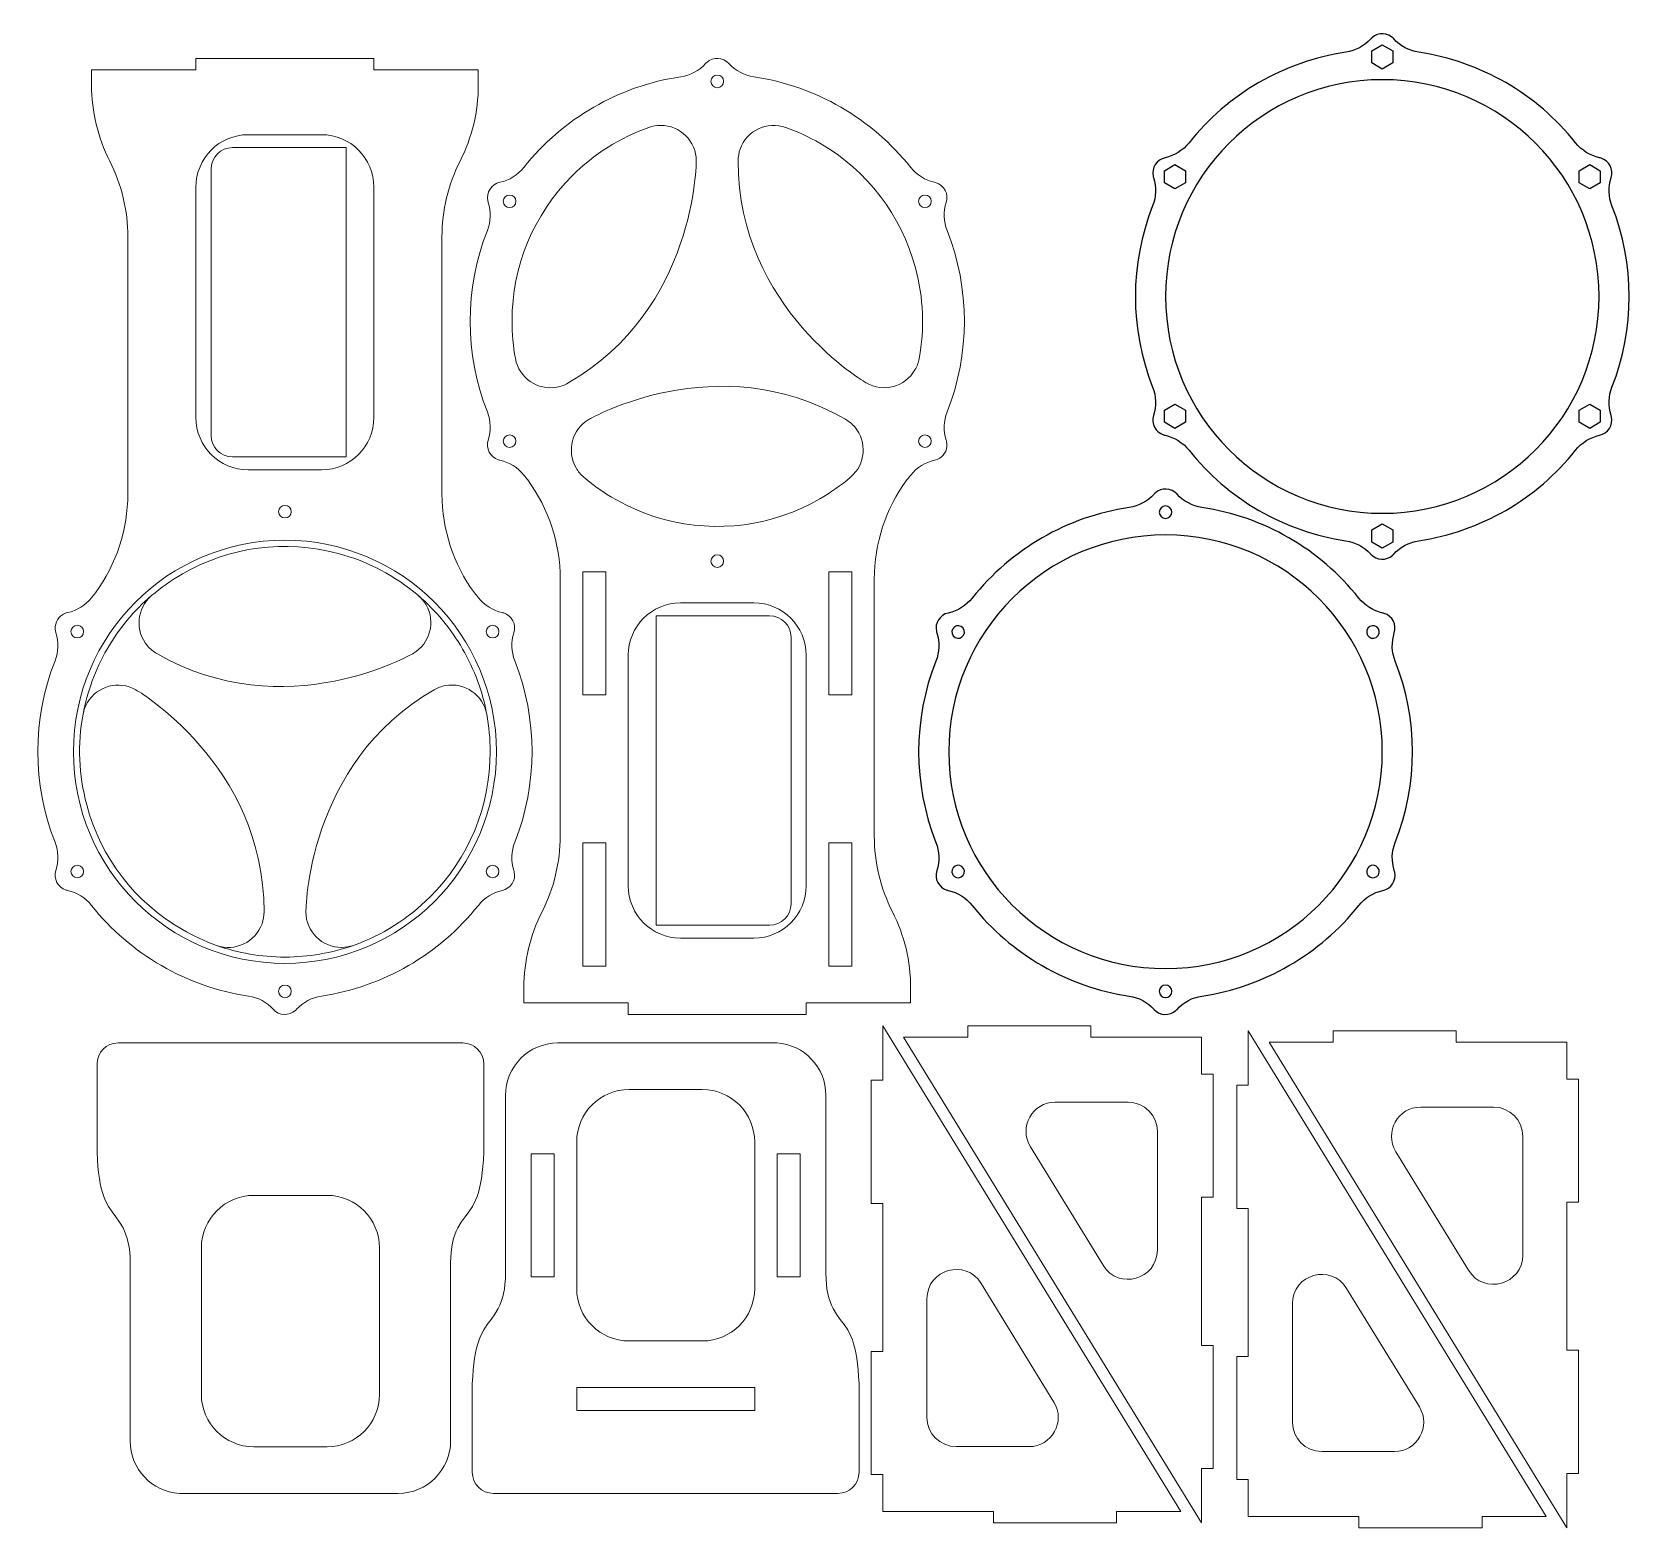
# Model space of a CAD drawing. Header units: inches. Extents: x -289 to 477, y -446 to 268.
import ezdxf

# ---------------------------------------------------------------- set-up
doc = ezdxf.new("R2010")
doc.units = ezdxf.units.IN
doc.header["$MEASUREMENT"] = 0
doc.layers.add('_U+30EC_U+30A4_U+30E4_U+30FC 1', color=7, linetype='Continuous')

# ---------------------------------------------------------------- blocks, each defined once
blk = doc.blocks.new('block 2')
at = {"layer": '_U+30EC_U+30A4_U+30E4_U+30FC 1', "color": 250, "lineweight": 18, "true_color": 0x221814}
blk.add_open_spline([(-150.52, 219.26), (-150.52, 219.26), (-185.52, 219.26), (-185.52, 219.26), (-199.32, 219.26), (-210.52, 208.07), (-210.52, 194.26), (-210.52, 194.26), (-210.52, 84.26), (-210.52, 84.26), (-210.52, 70.45), (-199.32, 59.26), (-185.52, 59.26), (-185.52, 59.26), (-150.52, 59.26), (-150.52, 59.26), (-136.71, 59.26), (-125.52, 70.45), (-125.52, 84.26), (-125.52, 84.26), (-125.52, 194.26), (-125.52, 194.26), (-125.52, 208.07), (-136.71, 219.26), (-150.52, 219.26)], degree=3, knots=[0, 0, 0, 0, 1, 1, 1, 2, 2, 2, 3, 3, 3, 4, 4, 4, 5, 5, 5, 6, 6, 6, 7, 7, 7, 8, 8, 8, 8], dxfattribs=at)
blk = doc.blocks.new('block 3')
at = {"layer": '_U+30EC_U+30A4_U+30E4_U+30FC 1', "color": 250, "lineweight": 18, "true_color": 0x221814}
blk.add_open_spline([(-71.86, -132.44), (-71.86, -130.78), (-70.51, -129.44), (-68.86, -129.44), (-67.2, -129.44), (-65.86, -130.78), (-65.86, -132.44), (-65.86, -134.1), (-67.2, -135.44), (-68.86, -135.44), (-70.51, -135.44), (-71.86, -134.1), (-71.86, -132.44), (-71.86, -132.44), (-71.86, -132.44), (-71.86, -132.44)], degree=3, knots=[0, 0, 0, 0, 1, 1, 1, 2, 2, 2, 3, 3, 3, 4, 4, 4, 5, 5, 5, 5], dxfattribs=at)
blk = doc.blocks.new('block 4')
at = {"layer": '_U+30EC_U+30A4_U+30E4_U+30FC 1', "color": 250, "lineweight": 18, "true_color": 0x221814}
blk.add_open_spline([(-71.86, -17.94), (-71.86, -16.28), (-70.51, -14.94), (-68.86, -14.94), (-67.2, -14.94), (-65.86, -16.28), (-65.86, -17.94), (-65.86, -19.6), (-67.2, -20.94), (-68.86, -20.94), (-70.51, -20.94), (-71.86, -19.6), (-71.86, -17.94), (-71.86, -17.94), (-71.86, -17.94), (-71.86, -17.94)], degree=3, knots=[0, 0, 0, 0, 1, 1, 1, 2, 2, 2, 3, 3, 3, 4, 4, 4, 5, 5, 5, 5], dxfattribs=at)
blk = doc.blocks.new('block 5')
at = {"layer": '_U+30EC_U+30A4_U+30E4_U+30FC 1', "color": 250, "lineweight": 18, "true_color": 0x221814}
blk.add_open_spline([(-171.02, 39.31), (-171.02, 40.97), (-169.67, 42.31), (-168.02, 42.31), (-166.36, 42.31), (-165.02, 40.97), (-165.02, 39.31), (-165.02, 37.65), (-166.36, 36.31), (-168.02, 36.31), (-169.67, 36.31), (-171.02, 37.65), (-171.02, 39.31), (-171.02, 39.31), (-171.02, 39.31), (-171.02, 39.31)], degree=3, knots=[0, 0, 0, 0, 1, 1, 1, 2, 2, 2, 3, 3, 3, 4, 4, 4, 5, 5, 5, 5], dxfattribs=at)
blk = doc.blocks.new('block 6')
at = {"layer": '_U+30EC_U+30A4_U+30E4_U+30FC 1', "color": 250, "lineweight": 18, "true_color": 0x221814}
blk.add_open_spline([(-270.18, -17.94), (-270.18, -16.28), (-268.83, -14.94), (-267.18, -14.94), (-265.52, -14.94), (-264.18, -16.28), (-264.18, -17.94), (-264.18, -19.6), (-265.52, -20.94), (-267.18, -20.94), (-268.83, -20.94), (-270.18, -19.6), (-270.18, -17.94), (-270.18, -17.94), (-270.18, -17.94), (-270.18, -17.94)], degree=3, knots=[0, 0, 0, 0, 1, 1, 1, 2, 2, 2, 3, 3, 3, 4, 4, 4, 5, 5, 5, 5], dxfattribs=at)
blk = doc.blocks.new('block 7')
at = {"layer": '_U+30EC_U+30A4_U+30E4_U+30FC 1', "color": 250, "lineweight": 18, "true_color": 0x221814}
blk.add_open_spline([(-270.18, -132.44), (-270.18, -130.78), (-268.83, -129.44), (-267.18, -129.44), (-265.52, -129.44), (-264.18, -130.78), (-264.18, -132.44), (-264.18, -134.1), (-265.52, -135.44), (-267.18, -135.44), (-268.83, -135.44), (-270.18, -134.1), (-270.18, -132.44), (-270.18, -132.44), (-270.18, -132.44), (-270.18, -132.44)], degree=3, knots=[0, 0, 0, 0, 1, 1, 1, 2, 2, 2, 3, 3, 3, 4, 4, 4, 5, 5, 5, 5], dxfattribs=at)
blk = doc.blocks.new('block 8')
at = {"layer": '_U+30EC_U+30A4_U+30E4_U+30FC 1', "color": 250, "lineweight": 18, "true_color": 0x221814}
blk.add_open_spline([(-171.02, -189.69), (-171.02, -188.03), (-169.67, -186.69), (-168.02, -186.69), (-166.36, -186.69), (-165.02, -188.03), (-165.02, -189.69), (-165.02, -191.35), (-166.36, -192.69), (-168.02, -192.69), (-169.67, -192.69), (-171.02, -191.35), (-171.02, -189.69), (-171.02, -189.69), (-171.02, -189.69), (-171.02, -189.69)], degree=3, knots=[0, 0, 0, 0, 1, 1, 1, 2, 2, 2, 3, 3, 3, 4, 4, 4, 5, 5, 5, 5], dxfattribs=at)
blk = doc.blocks.new('block 9')
at = {"layer": '_U+30EC_U+30A4_U+30E4_U+30FC 1', "color": 250, "lineweight": 18, "true_color": 0x221814}
blk.add_open_spline([(20.93, -164.24), (20.93, -164.24), (55.93, -164.24), (55.93, -164.24), (69.74, -164.24), (80.93, -153.05), (80.93, -139.24), (80.93, -139.24), (80.93, -29.24), (80.93, -29.24), (80.93, -15.43), (69.74, -4.24), (55.93, -4.24), (55.93, -4.24), (20.93, -4.24), (20.93, -4.24), (7.12, -4.24), (-4.07, -15.43), (-4.07, -29.24), (-4.07, -29.24), (-4.07, -139.24), (-4.07, -139.24), (-4.07, -153.05), (7.12, -164.24), (20.93, -164.24)], degree=3, knots=[0, 0, 0, 0, 1, 1, 1, 2, 2, 2, 3, 3, 3, 4, 4, 4, 5, 5, 5, 6, 6, 6, 7, 7, 7, 8, 8, 8, 8], dxfattribs=at)
blk = doc.blocks.new('block 10')
at = {"layer": '_U+30EC_U+30A4_U+30E4_U+30FC 1', "color": 250, "lineweight": 18, "true_color": 0x221814}
blk.add_open_spline([(-57.73, 187.46), (-57.73, 185.8), (-59.07, 184.46), (-60.73, 184.46), (-62.39, 184.46), (-63.73, 185.8), (-63.73, 187.46), (-63.73, 189.12), (-62.39, 190.46), (-60.73, 190.46), (-59.07, 190.46), (-57.73, 189.12), (-57.73, 187.46), (-57.73, 187.46), (-57.73, 187.46), (-57.73, 187.46)], degree=3, knots=[0, 0, 0, 0, 1, 1, 1, 2, 2, 2, 3, 3, 3, 4, 4, 4, 5, 5, 5, 5], dxfattribs=at)
blk = doc.blocks.new('block 11')
at = {"layer": '_U+30EC_U+30A4_U+30E4_U+30FC 1', "color": 250, "lineweight": 18, "true_color": 0x221814}
blk.add_open_spline([(-57.73, 72.96), (-57.73, 71.3), (-59.07, 69.96), (-60.73, 69.96), (-62.39, 69.96), (-63.73, 71.3), (-63.73, 72.96), (-63.73, 74.62), (-62.39, 75.96), (-60.73, 75.96), (-59.07, 75.96), (-57.73, 74.62), (-57.73, 72.96), (-57.73, 72.96), (-57.73, 72.96), (-57.73, 72.96)], degree=3, knots=[0, 0, 0, 0, 1, 1, 1, 2, 2, 2, 3, 3, 3, 4, 4, 4, 5, 5, 5, 5], dxfattribs=at)
blk = doc.blocks.new('block 12')
at = {"layer": '_U+30EC_U+30A4_U+30E4_U+30FC 1', "color": 250, "lineweight": 18, "true_color": 0x221814}
blk.add_open_spline([(41.43, 15.71), (41.43, 14.05), (40.09, 12.71), (38.43, 12.71), (36.77, 12.71), (35.43, 14.05), (35.43, 15.71), (35.43, 17.37), (36.77, 18.71), (38.43, 18.71), (40.09, 18.71), (41.43, 17.37), (41.43, 15.71), (41.43, 15.71), (41.43, 15.71), (41.43, 15.71)], degree=3, knots=[0, 0, 0, 0, 1, 1, 1, 2, 2, 2, 3, 3, 3, 4, 4, 4, 5, 5, 5, 5], dxfattribs=at)
blk = doc.blocks.new('block 13')
at = {"layer": '_U+30EC_U+30A4_U+30E4_U+30FC 1', "color": 250, "lineweight": 18, "true_color": 0x221814}
blk.add_open_spline([(140.59, 72.96), (140.59, 71.3), (139.25, 69.96), (137.59, 69.96), (135.93, 69.96), (134.59, 71.3), (134.59, 72.96), (134.59, 74.62), (135.93, 75.96), (137.59, 75.96), (139.25, 75.96), (140.59, 74.62), (140.59, 72.96), (140.59, 72.96), (140.59, 72.96), (140.59, 72.96)], degree=3, knots=[0, 0, 0, 0, 1, 1, 1, 2, 2, 2, 3, 3, 3, 4, 4, 4, 5, 5, 5, 5], dxfattribs=at)
blk = doc.blocks.new('block 14')
at = {"layer": '_U+30EC_U+30A4_U+30E4_U+30FC 1', "color": 250, "lineweight": 18, "true_color": 0x221814}
blk.add_open_spline([(140.59, 187.46), (140.59, 185.8), (139.25, 184.46), (137.59, 184.46), (135.93, 184.46), (134.59, 185.8), (134.59, 187.46), (134.59, 189.12), (135.93, 190.46), (137.59, 190.46), (139.25, 190.46), (140.59, 189.12), (140.59, 187.46), (140.59, 187.46), (140.59, 187.46), (140.59, 187.46)], degree=3, knots=[0, 0, 0, 0, 1, 1, 1, 2, 2, 2, 3, 3, 3, 4, 4, 4, 5, 5, 5, 5], dxfattribs=at)
blk = doc.blocks.new('block 15')
at = {"layer": '_U+30EC_U+30A4_U+30E4_U+30FC 1', "color": 250, "lineweight": 18, "true_color": 0x221814}
blk.add_open_spline([(41.43, 244.71), (41.43, 243.05), (40.09, 241.71), (38.43, 241.71), (36.77, 241.71), (35.43, 243.05), (35.43, 244.71), (35.43, 246.37), (36.77, 247.71), (38.43, 247.71), (40.09, 247.71), (41.43, 246.37), (41.43, 244.71), (41.43, 244.71), (41.43, 244.71), (41.43, 244.71)], degree=3, knots=[0, 0, 0, 0, 1, 1, 1, 2, 2, 2, 3, 3, 3, 4, 4, 4, 5, 5, 5, 5], dxfattribs=at)
blk = doc.blocks.new('block 16')
at = {"layer": '_U+30EC_U+30A4_U+30E4_U+30FC 1', "color": 250, "lineweight": 18, "true_color": 0x221814}
blk.add_open_spline([(56.3, -331.56), (56.3, -345.36), (45.11, -356.56), (31.3, -356.56), (31.3, -356.56), (-3.7, -356.56), (-3.7, -356.56), (-17.51, -356.56), (-28.7, -345.36), (-28.7, -331.56), (-28.7, -331.56), (-28.7, -261.56), (-28.7, -261.56), (-28.7, -247.75), (-17.51, -236.56), (-3.7, -236.56), (-3.7, -236.56), (31.3, -236.56), (31.3, -236.56), (45.11, -236.56), (56.3, -247.75), (56.3, -261.56), (56.3, -261.56), (56.3, -331.56), (56.3, -331.56)], degree=3, knots=[0, 0, 0, 0, 1, 1, 1, 2, 2, 2, 3, 3, 3, 4, 4, 4, 5, 5, 5, 6, 6, 6, 7, 7, 7, 8, 8, 8, 8], dxfattribs=at)
blk = doc.blocks.new('block 17')
at = {"layer": '_U+30EC_U+30A4_U+30E4_U+30FC 1', "color": 250, "lineweight": 18, "true_color": 0x221814}
blk.add_open_spline([(-207.9, -312.06), (-207.9, -298.25), (-196.7, -287.06), (-182.9, -287.06), (-182.9, -287.06), (-147.9, -287.06), (-147.9, -287.06), (-134.09, -287.06), (-122.9, -298.25), (-122.9, -312.06), (-122.9, -312.06), (-122.9, -382.06), (-122.9, -382.06), (-122.9, -395.86), (-134.09, -407.06), (-147.9, -407.06), (-147.9, -407.06), (-182.9, -407.06), (-182.9, -407.06), (-196.7, -407.06), (-207.9, -395.86), (-207.9, -382.06), (-207.9, -382.06), (-207.9, -312.06), (-207.9, -312.06)], degree=3, knots=[0, 0, 0, 0, 1, 1, 1, 2, 2, 2, 3, 3, 3, 4, 4, 4, 5, 5, 5, 6, 6, 6, 7, 7, 7, 8, 8, 8, 8], dxfattribs=at)
blk = doc.blocks.new('block 19')
at = {"layer": '_U+30EC_U+30A4_U+30E4_U+30FC 1', "color": 18, "lineweight": 25, "true_color": 0x030000}
blk.add_open_spline([(252.49, 142.03), (252.49, 199.19), (298.83, 245.53), (355.99, 245.53), (413.15, 245.53), (459.49, 199.19), (459.49, 142.03), (459.49, 84.87), (413.15, 38.53), (355.99, 38.53), (298.83, 38.53), (252.49, 84.87), (252.49, 142.03), (252.49, 142.03), (252.49, 142.03), (252.49, 142.03)], degree=3, knots=[0, 0, 0, 0, 1, 1, 1, 2, 2, 2, 3, 3, 3, 4, 4, 4, 5, 5, 5, 5], dxfattribs=at)
blk = doc.blocks.new('block 20')
at = {"layer": '_U+30EC_U+30A4_U+30E4_U+30FC 1', "color": 18, "lineweight": 25, "true_color": 0x030000}
blk.add_open_spline([(252.23, 75.8), (252, 75.85), (251.77, 75.91), (251.54, 75.98), (247.65, 77.23), (245.5, 81.39), (246.75, 85.29), (248.16, 89.7), (248.01, 94.47), (246.31, 98.79), (235.35, 126.57), (235.35, 157.49), (246.31, 185.27), (248.01, 189.59), (248.16, 194.36), (246.75, 198.77), (246.68, 199), (246.62, 199.23), (246.57, 199.46), (245.7, 203.45), (248.23, 207.39), (252.23, 208.26), (256.76, 209.25), (260.81, 211.77), (263.7, 215.4), (282.28, 238.78), (309.05, 254.23), (338.6, 258.64), (343.18, 259.32), (347.39, 261.57), (350.51, 265.01), (350.67, 265.18), (350.84, 265.35), (351.01, 265.51), (354.04, 268.26), (358.72, 268.03), (361.47, 265.01), (364.58, 261.57), (368.79, 259.32), (373.38, 258.64), (402.92, 254.23), (429.69, 238.78), (448.28, 215.4), (451.17, 211.77), (455.22, 209.25), (459.75, 208.26), (459.98, 208.21), (460.21, 208.15), (460.44, 208.08), (464.33, 206.83), (466.47, 202.67), (465.23, 198.77), (463.81, 194.36), (463.97, 189.59), (465.67, 185.27), (476.63, 157.49), (476.63, 126.57), (465.67, 98.79), (463.97, 94.47), (463.81, 89.7), (465.23, 85.29), (465.3, 85.06), (465.36, 84.83), (465.41, 84.6), (466.28, 80.61), (463.74, 76.67), (459.75, 75.8), (455.22, 74.81), (451.17, 72.29), (448.28, 68.66), (429.69, 45.28), (402.92, 29.83), (373.38, 25.42), (368.79, 24.74), (364.58, 22.49), (361.47, 19.05), (361.31, 18.88), (361.14, 18.71), (360.96, 18.55), (357.94, 15.8), (353.26, 16.03), (350.51, 19.05), (347.39, 22.49), (343.18, 24.74), (338.6, 25.42), (309.05, 29.83), (282.28, 45.28), (263.7, 68.66), (260.81, 72.29), (256.76, 74.81), (252.23, 75.8)], degree=3, knots=[0, 0, 0, 0, 1, 1, 1, 2, 2, 2, 3, 3, 3, 4, 4, 4, 5, 5, 5, 6, 6, 6, 7, 7, 7, 8, 8, 8, 9, 9, 9, 10, 10, 10, 11, 11, 11, 12, 12, 12, 13, 13, 13, 14, 14, 14, 15, 15, 15, 16, 16, 16, 17, 17, 17, 18, 18, 18, 19, 19, 19, 20, 20, 20, 21, 21, 21, 22, 22, 22, 23, 23, 23, 24, 24, 24, 25, 25, 25, 26, 26, 26, 27, 27, 27, 28, 28, 28, 29, 29, 29, 30, 30, 30, 30], dxfattribs=at)
blk = doc.blocks.new('block 21')
at = {"layer": '_U+30EC_U+30A4_U+30E4_U+30FC 1', "color": 18, "lineweight": 25, "true_color": 0x030000}
blk.add_lwpolyline([(360.99, 253.49), (355.99, 250.61), (350.99, 253.49), (350.99, 259.27), (355.99, 262.15), (360.99, 259.27), (360.99, 253.49)], dxfattribs=at)
blk = doc.blocks.new('block 22')
at = {"layer": '_U+30EC_U+30A4_U+30E4_U+30FC 1', "color": 18, "lineweight": 25, "true_color": 0x030000}
blk.add_lwpolyline([(261.96, 202.09), (261.96, 196.32), (256.96, 193.43), (251.96, 196.32), (251.96, 202.09), (256.96, 204.98), (261.96, 202.09)], dxfattribs=at)
blk = doc.blocks.new('block 23')
at = {"layer": '_U+30EC_U+30A4_U+30E4_U+30FC 1', "color": 18, "lineweight": 25, "true_color": 0x030000}
blk.add_lwpolyline([(256.96, 90.63), (261.96, 87.74), (261.96, 81.97), (256.96, 79.08), (251.96, 81.97), (251.96, 87.74), (256.96, 90.63)], dxfattribs=at)
blk = doc.blocks.new('block 24')
at = {"layer": '_U+30EC_U+30A4_U+30E4_U+30FC 1', "color": 18, "lineweight": 25, "true_color": 0x030000}
blk.add_lwpolyline([(350.99, 30.57), (355.99, 33.45), (360.99, 30.57), (360.99, 24.79), (355.99, 21.9), (350.99, 24.79), (350.99, 30.57)], dxfattribs=at)
blk = doc.blocks.new('block 25')
at = {"layer": '_U+30EC_U+30A4_U+30E4_U+30FC 1', "color": 18, "lineweight": 25, "true_color": 0x030000}
blk.add_lwpolyline([(450.02, 81.97), (450.02, 87.74), (455.02, 90.63), (460.02, 87.74), (460.02, 81.97), (455.02, 79.08), (450.02, 81.97)], dxfattribs=at)
blk = doc.blocks.new('block 26')
at = {"layer": '_U+30EC_U+30A4_U+30E4_U+30FC 1', "color": 18, "lineweight": 25, "true_color": 0x030000}
blk.add_lwpolyline([(455.02, 193.43), (450.02, 196.32), (450.02, 202.09), (455.02, 204.98), (460.02, 202.09), (460.02, 196.32), (455.02, 193.43)], dxfattribs=at)
blk = doc.blocks.new('block 18')
at = {"layer": '_U+30EC_U+30A4_U+30E4_U+30FC 1'}
for name in ['block 20', 'block 21', 'block 19', 'block 22', 'block 26', 'block 23', 'block 25', 'block 24']:
    blk.add_blockref(name, (0, 0), dxfattribs=at)
blk = doc.blocks.new('block 28')
at = {"layer": '_U+30EC_U+30A4_U+30E4_U+30FC 1', "color": 18, "lineweight": 25, "true_color": 0x030000}
blk.add_open_spline([(148.99, -75.29), (148.99, -18.13), (195.33, 28.21), (252.49, 28.21), (309.65, 28.21), (355.99, -18.13), (355.99, -75.29), (355.99, -132.45), (309.65, -178.79), (252.49, -178.79), (195.33, -178.79), (148.99, -132.45), (148.99, -75.29), (148.99, -75.29), (148.99, -75.29), (148.99, -75.29)], degree=3, knots=[0, 0, 0, 0, 1, 1, 1, 2, 2, 2, 3, 3, 3, 4, 4, 4, 5, 5, 5, 5], dxfattribs=at)
blk = doc.blocks.new('block 29')
at = {"layer": '_U+30EC_U+30A4_U+30E4_U+30FC 1', "color": 18, "lineweight": 25, "true_color": 0x030000}
blk.add_open_spline([(148.73, -141.52), (148.5, -141.47), (148.27, -141.41), (148.04, -141.34), (144.15, -140.09), (142, -135.93), (143.25, -132.03), (144.66, -127.62), (144.51, -122.85), (142.81, -118.53), (131.85, -90.75), (131.85, -59.83), (142.81, -32.05), (144.51, -27.73), (144.66, -22.96), (143.25, -18.55), (143.18, -18.32), (143.12, -18.09), (143.07, -17.86), (142.2, -13.87), (144.73, -9.93), (148.73, -9.06), (153.26, -8.08), (157.31, -5.55), (160.2, -1.92), (178.78, 21.46), (205.55, 36.91), (235.1, 41.32), (239.68, 42), (243.89, 44.25), (247.01, 47.69), (247.17, 47.86), (247.34, 48.03), (247.51, 48.19), (250.54, 50.93), (255.22, 50.71), (257.97, 47.69), (261.08, 44.25), (265.29, 42), (269.88, 41.32), (299.42, 36.91), (326.19, 21.46), (344.78, -1.92), (347.67, -5.55), (351.72, -8.08), (356.25, -9.06), (356.48, -9.11), (356.71, -9.17), (356.94, -9.24), (360.83, -10.49), (362.97, -14.65), (361.73, -18.55), (360.31, -22.96), (360.47, -27.73), (362.17, -32.05), (373.13, -59.83), (373.13, -90.75), (362.17, -118.53), (360.47, -122.85), (360.31, -127.62), (361.73, -132.03), (361.8, -132.26), (361.86, -132.49), (361.91, -132.72), (362.78, -136.71), (360.24, -140.65), (356.25, -141.52), (351.72, -142.51), (347.67, -145.03), (344.78, -148.66), (326.19, -172.04), (299.42, -187.49), (269.88, -191.9), (265.29, -192.58), (261.08, -194.83), (257.97, -198.27), (257.81, -198.44), (257.64, -198.61), (257.46, -198.77), (254.44, -201.52), (249.76, -201.29), (247.01, -198.27), (243.89, -194.83), (239.68, -192.58), (235.1, -191.9), (205.55, -187.49), (178.78, -172.04), (160.2, -148.66), (157.31, -145.03), (153.26, -142.51), (148.73, -141.52)], degree=3, knots=[0, 0, 0, 0, 1, 1, 1, 2, 2, 2, 3, 3, 3, 4, 4, 4, 5, 5, 5, 6, 6, 6, 7, 7, 7, 8, 8, 8, 9, 9, 9, 10, 10, 10, 11, 11, 11, 12, 12, 12, 13, 13, 13, 14, 14, 14, 15, 15, 15, 16, 16, 16, 17, 17, 17, 18, 18, 18, 19, 19, 19, 20, 20, 20, 21, 21, 21, 22, 22, 22, 23, 23, 23, 24, 24, 24, 25, 25, 25, 26, 26, 26, 27, 27, 27, 28, 28, 28, 29, 29, 29, 30, 30, 30, 30], dxfattribs=at)
blk = doc.blocks.new('block 27')
at = {"layer": '_U+30EC_U+30A4_U+30E4_U+30FC 1', "color": 18, "lineweight": 25, "true_color": 0x030000}
for points in [[(255.49, 39.06), (255.49, 37.4), (254.15, 36.06), (252.49, 36.06), (250.83, 36.06), (249.49, 37.4), (249.49, 39.06), (249.49, 40.72), (250.83, 42.06), (252.49, 42.06), (254.15, 42.06), (255.49, 40.72), (255.49, 39.06)], [(154.96, -15.52), (156.39, -16.35), (156.88, -18.18), (156.06, -19.61), (155.23, -21.05), (153.39, -21.54), (151.96, -20.71), (150.52, -19.88), (150.03, -18.05), (150.86, -16.61), (151.69, -15.18), (153.52, -14.69), (154.96, -15.52)], [(353.02, -20.71), (351.58, -21.54), (349.75, -21.05), (348.92, -19.61), (348.09, -18.18), (348.58, -16.35), (350.02, -15.52), (351.45, -14.69), (353.29, -15.18), (354.12, -16.61), (354.95, -18.05), (354.45, -19.88), (353.02, -20.71)], [(151.96, -129.87), (153.39, -129.04), (155.23, -129.53), (156.06, -130.97), (156.88, -132.4), (156.39, -134.24), (154.96, -135.06), (153.52, -135.89), (151.69, -135.4), (150.86, -133.97), (150.03, -132.53), (150.52, -130.7), (151.96, -129.87)], [(350.02, -135.06), (348.58, -134.24), (348.09, -132.4), (348.92, -130.97), (349.75, -129.53), (351.58, -129.04), (353.02, -129.87), (354.45, -130.7), (354.95, -132.53), (354.12, -133.97), (353.29, -135.4), (351.45, -135.89), (350.02, -135.06)], [(249.49, -189.64), (249.49, -187.99), (250.83, -186.64), (252.49, -186.64), (254.15, -186.64), (255.49, -187.99), (255.49, -189.64), (255.49, -191.3), (254.15, -192.64), (252.49, -192.64), (250.83, -192.64), (249.49, -191.3), (249.49, -189.64)]]:
    blk.add_open_spline(points, degree=3, knots=[0, 0, 0, 0, 1, 1, 1, 2, 2, 2, 3, 3, 3, 4, 4, 4, 4], dxfattribs=at)
at = {"layer": '_U+30EC_U+30A4_U+30E4_U+30FC 1'}
for name in ['block 29', 'block 28']:
    blk.add_blockref(name, (0, 0), dxfattribs=at)

msp = doc.modelspace()

# ---------------------------------------------------------------- linework, layer by layer
at = {"layer": '_U+30EC_U+30A4_U+30E4_U+30FC 1', "color": 250, "lineweight": 18, "true_color": 0x221814}
for points in [[(-14.82, -48.13), (-25.82, -48.13), (-25.82, 10.65), (-14.82, 10.65), (-14.82, -48.13)], [(102.68, -48.13), (91.68, -48.13), (91.68, 10.65), (102.68, 10.65), (102.68, -48.13)], [(-14.82, -177.6), (-25.82, -177.6), (-25.82, -118.82), (-14.82, -118.82), (-14.82, -177.6)], [(102.68, -177.6), (91.68, -177.6), (91.68, -118.82), (102.68, -118.82), (102.68, -177.6)], [(158.01, -211.59), (158.01, -206.09), (216.79, -206.09), (216.79, -211.59), (216.79, -211.59), (269.65, -211.59), (269.65, -229.19), (275.15, -229.19), (275.15, -287.97), (269.65, -287.97), (269.65, -358.66), (275.15, -358.66), (275.15, -417.44), (269.65, -417.44), (269.65, -443.44), (127.4, -211.59), (158.01, -211.59)], [(403.62, -440.3), (403.62, -445.8), (344.84, -445.8), (344.84, -440.3), (344.84, -440.3), (291.98, -440.3), (291.98, -422.71), (286.48, -422.71), (286.48, -363.93), (291.98, -363.93), (291.98, -293.24), (286.48, -293.24), (286.48, -234.46), (291.98, -234.46), (291.98, -208.45), (434.23, -440.3), (403.62, -440.3)], [(332.51, -213.95), (332.51, -208.45), (391.29, -208.45), (391.29, -213.95), (391.29, -213.95), (444.15, -213.95), (444.15, -231.55), (449.65, -231.55), (449.65, -290.33), (444.15, -290.33), (444.15, -361.02), (449.65, -361.02), (449.65, -419.8), (444.15, -419.8), (444.15, -445.8), (301.9, -213.95), (332.51, -213.95)], [(-50.45, -267.17), (-39.45, -267.17), (-39.45, -325.95), (-50.45, -325.95), (-50.45, -267.17)], [(67.05, -267.17), (78.05, -267.17), (78.05, -325.95), (67.05, -325.95), (67.05, -267.17)], [(56.3, -389.81), (-28.7, -389.81), (-28.7, -378.81), (56.3, -378.81), (56.3, -389.81)]]:
    msp.add_lwpolyline(points, dxfattribs=at)
for points, knots in [([(-125.5, 250.21), (-125.5, 250.21), (-125.5, 255.71), (-125.5, 255.71), (-125.5, 255.71), (-210.5, 255.71), (-210.5, 255.71), (-210.5, 255.71), (-210.5, 250.21), (-210.5, 250.21), (-210.5, 250.21), (-260.36, 250.21), (-260.36, 250.21), (-260.36, 250.21), (-260.36, 242.92), (-260.36, 242.92), (-260.36, 230.33), (-257.39, 217.92), (-251.69, 206.69), (-245.99, 195.47), (-243.02, 183.06), (-243.02, 170.47), (-243.02, 170.47), (-243.02, 47.85), (-243.02, 47.85), (-243.02, 30.85), (-248.44, 14.28), (-258.49, 0.57), (-259.13, -0.2), (-259.76, -0.98), (-260.39, -1.76), (-263.26, -5.37), (-267.29, -7.88), (-271.8, -8.86), (-272.69, -9.05), (-273.51, -9.4), (-274.24, -9.86), (-276.81, -11.5), (-278.22, -14.63), (-277.54, -17.78), (-277.49, -18.02), (-277.42, -18.25), (-277.35, -18.48), (-275.95, -22.87), (-276.1, -27.62), (-277.79, -31.91), (-288.76, -59.72), (-288.76, -90.66), (-277.79, -118.47), (-276.1, -122.76), (-275.95, -127.51), (-277.35, -131.9), (-278.61, -135.85), (-276.44, -140.07), (-272.49, -141.33), (-272.27, -141.41), (-272.03, -141.47), (-271.8, -141.52), (-267.29, -142.5), (-263.26, -145.01), (-260.39, -148.62), (-241.78, -172.02), (-214.99, -187.49), (-185.42, -191.9), (-180.86, -192.58), (-176.67, -194.82), (-173.57, -198.23), (-170.78, -201.3), (-166.04, -201.53), (-162.97, -198.74), (-162.8, -198.58), (-162.63, -198.41), (-162.47, -198.23), (-159.36, -194.82), (-155.18, -192.58), (-150.61, -191.9), (-121.04, -187.49), (-94.25, -172.02), (-75.65, -148.62), (-72.78, -145.01), (-68.74, -142.5), (-64.24, -141.52), (-60.19, -140.64), (-57.62, -136.65), (-58.5, -132.6), (-58.55, -132.36), (-58.61, -132.13), (-58.68, -131.9), (-60.09, -127.51), (-59.93, -122.76), (-58.24, -118.47), (-47.28, -90.66), (-47.28, -59.72), (-58.24, -31.91), (-59.93, -27.62), (-60.09, -22.87), (-58.68, -18.48), (-57.42, -14.53), (-59.6, -10.31), (-63.54, -9.05), (-63.77, -8.97), (-64, -8.91), (-64.24, -8.86), (-68.74, -7.88), (-72.78, -5.37), (-75.65, -1.76), (-76.27, -0.98), (-76.9, -0.2), (-77.55, 0.57), (-87.6, 14.28), (-93.02, 30.85), (-93.02, 47.85), (-93.02, 47.85), (-93.02, 170.47), (-93.02, 170.47), (-93.02, 183.06), (-90.05, 195.47), (-84.35, 206.69), (-78.65, 217.92), (-75.68, 230.33), (-75.68, 242.92), (-75.68, 242.92), (-75.68, 250.21), (-75.68, 250.21), (-75.68, 250.21), (-125.5, 250.21), (-125.5, 250.21)], [0, 0, 0, 0, 1, 1, 1, 2, 2, 2, 3, 3, 3, 4, 4, 4, 5, 5, 5, 6, 6, 6, 7, 7, 7, 8, 8, 8, 9, 9, 9, 10, 10, 10, 11, 11, 11, 12, 12, 12, 13, 13, 13, 14, 14, 14, 15, 15, 15, 16, 16, 16, 17, 17, 17, 18, 18, 18, 19, 19, 19, 20, 20, 20, 21, 21, 21, 22, 22, 22, 23, 23, 23, 24, 24, 24, 25, 25, 25, 26, 26, 26, 27, 27, 27, 28, 28, 28, 29, 29, 29, 30, 30, 30, 31, 31, 31, 32, 32, 32, 33, 33, 33, 34, 34, 34, 35, 35, 35, 36, 36, 36, 37, 37, 37, 38, 38, 38, 39, 39, 39, 40, 40, 40, 41, 41, 41, 42, 42, 42, 42]), ([(80.93, -195.19), (80.93, -195.19), (80.93, -200.69), (80.93, -200.69), (80.93, -200.69), (-4.07, -200.69), (-4.07, -200.69), (-4.07, -200.69), (-4.07, -195.19), (-4.07, -195.19), (-4.07, -195.19), (-4.07, -195.19), (-4.07, -195.19), (-4.07, -195.19), (-53.91, -195.19), (-53.91, -195.19), (-53.91, -195.19), (-53.91, -187.9), (-53.91, -187.9), (-53.91, -175.31), (-50.94, -162.9), (-45.24, -151.68), (-39.54, -140.45), (-36.57, -128.04), (-36.57, -115.45), (-36.57, -115.45), (-36.57, 7.17), (-36.57, 7.17), (-36.57, 24.17), (-41.99, 40.73), (-52.04, 54.45), (-52.68, 55.22), (-53.32, 56), (-53.94, 56.78), (-56.81, 60.39), (-60.85, 62.9), (-65.35, 63.88), (-65.59, 63.93), (-65.82, 63.99), (-66.05, 64.07), (-69.99, 65.33), (-72.17, 69.55), (-70.91, 73.5), (-69.5, 77.89), (-69.66, 82.64), (-71.35, 86.93), (-82.31, 114.74), (-82.31, 145.68), (-71.35, 173.49), (-69.66, 177.78), (-69.5, 182.53), (-70.91, 186.92), (-70.98, 187.15), (-71.04, 187.38), (-71.09, 187.62), (-71.97, 191.67), (-69.4, 195.66), (-65.35, 196.54), (-60.85, 197.52), (-56.81, 200.03), (-53.94, 203.64), (-35.34, 227.04), (-8.55, 242.51), (21.02, 246.92), (25.59, 247.6), (29.77, 249.84), (32.88, 253.25), (33.04, 253.43), (33.21, 253.6), (33.39, 253.76), (36.45, 256.55), (41.19, 256.32), (43.98, 253.25), (47.08, 249.84), (51.27, 247.6), (55.83, 246.92), (85.4, 242.51), (112.2, 227.04), (130.8, 203.64), (133.67, 200.03), (137.7, 197.52), (142.21, 196.54), (142.45, 196.49), (142.68, 196.43), (142.91, 196.35), (146.85, 195.09), (149.03, 190.87), (147.76, 186.92), (146.36, 182.53), (146.51, 177.78), (148.2, 173.49), (159.17, 145.68), (159.17, 114.74), (148.2, 86.93), (146.51, 82.64), (146.36, 77.89), (147.76, 73.5), (147.84, 73.27), (147.9, 73.04), (147.95, 72.8), (148.63, 69.64), (147.22, 66.52), (144.65, 64.88), (143.92, 64.42), (143.1, 64.07), (142.21, 63.88), (137.7, 62.9), (133.67, 60.39), (130.8, 56.78), (130.17, 56), (129.54, 55.22), (128.9, 54.45), (118.85, 40.73), (113.43, 24.17), (113.43, 7.17), (113.43, 7.17), (113.43, -115.45), (113.43, -115.45), (113.43, -128.04), (116.4, -140.45), (122.1, -151.68), (127.8, -162.9), (130.77, -175.31), (130.77, -187.9), (130.77, -187.9), (130.77, -195.19), (130.77, -195.19), (130.77, -195.19), (80.93, -195.19), (80.93, -195.19)], [0, 0, 0, 0, 1, 1, 1, 2, 2, 2, 3, 3, 3, 4, 4, 4, 5, 5, 5, 6, 6, 6, 7, 7, 7, 8, 8, 8, 9, 9, 9, 10, 10, 10, 11, 11, 11, 12, 12, 12, 13, 13, 13, 14, 14, 14, 15, 15, 15, 16, 16, 16, 17, 17, 17, 18, 18, 18, 19, 19, 19, 20, 20, 20, 21, 21, 21, 22, 22, 22, 23, 23, 23, 24, 24, 24, 25, 25, 25, 26, 26, 26, 27, 27, 27, 28, 28, 28, 29, 29, 29, 30, 30, 30, 31, 31, 31, 32, 32, 32, 33, 33, 33, 34, 34, 34, 35, 35, 35, 36, 36, 36, 37, 37, 37, 38, 38, 38, 39, 39, 39, 40, 40, 40, 41, 41, 41, 42, 42, 42, 43, 43, 43, 43]), ([(-32.75, 100.74), (28.47, 136.05), (28.43, 206.73), (28.41, 206.73), (28.41, 216.12), (20.8, 223.73), (11.41, 223.73), (9.47, 223.73), (7.54, 223.4), (5.71, 222.75), (5.71, 222.75), (5.71, 222.74), (5.71, 222.74), (-7.89, 217.94), (-20.36, 210.11), (-30.87, 199.61), (-49.38, 181.1), (-59.57, 156.49), (-59.57, 130.31), (-59.57, 124.23), (-59.02, 118.24), (-57.95, 112.4), (-56.25, 103.16), (-47.39, 97.05), (-38.16, 98.74), (-36.25, 99.1), (-34.43, 99.77), (-32.75, 100.74)], [0, 0, 0, 0, 1, 1, 1, 2, 2, 2, 3, 3, 3, 4, 4, 4, 5, 5, 5, 6, 6, 6, 7, 7, 7, 8, 8, 8, 9, 9, 9, 9]), ([(48.41, 206.73), (48.38, 136.07), (109.61, 100.76), (109.62, 100.77), (117.75, 96.08), (128.15, 98.86), (132.84, 106.99), (133.82, 108.68), (134.49, 110.51), (134.84, 112.42), (134.84, 112.42), (134.84, 112.43), (134.84, 112.43), (137.48, 126.61), (136.93, 141.32), (133.09, 155.67), (126.31, 180.96), (110.1, 202.09), (87.43, 215.18), (82.17, 218.22), (76.71, 220.74), (71.1, 222.73), (62.26, 225.88), (52.54, 221.26), (49.39, 212.42), (48.73, 210.59), (48.41, 208.68), (48.41, 206.73)], [0, 0, 0, 0, 1, 1, 1, 2, 2, 2, 3, 3, 3, 4, 4, 4, 5, 5, 5, 6, 6, 6, 7, 7, 7, 8, 8, 8, 9, 9, 9, 9]), ([(-138.77, 213.09), (-138.77, 213.09), (-193.03, 213.09), (-193.03, 213.09), (-198.69, 213.09), (-203.27, 208.51), (-203.27, 202.85), (-203.27, 202.85), (-203.27, 75.66), (-203.27, 75.66), (-203.27, 70.01), (-198.69, 65.43), (-193.03, 65.43), (-193.03, 65.43), (-138.77, 65.43), (-138.77, 65.43), (-138.77, 65.43), (-138.77, 213.09), (-138.77, 213.09)], [0, 0, 0, 0, 1, 1, 1, 2, 2, 2, 3, 3, 3, 4, 4, 4, 5, 5, 5, 6, 6, 6, 6]), ([(99.62, 83.45), (38.44, 118.81), (-22.75, 83.44), (-22.75, 83.42), (-30.88, 78.73), (-33.67, 68.33), (-28.97, 60.2), (-28, 58.52), (-26.75, 57.01), (-25.27, 55.76), (-25.27, 55.76), (-25.26, 55.76), (-25.26, 55.76), (-14.3, 46.38), (-1.29, 39.49), (13.06, 35.65), (38.35, 28.87), (64.76, 32.35), (87.43, 45.44), (92.69, 48.48), (97.6, 51.95), (102.13, 55.8), (109.28, 61.89), (110.14, 72.62), (104.06, 79.77), (102.8, 81.25), (101.3, 82.48), (99.62, 83.45)], [0, 0, 0, 0, 1, 1, 1, 2, 2, 2, 3, 3, 3, 4, 4, 4, 5, 5, 5, 6, 6, 6, 7, 7, 7, 8, 8, 8, 9, 9, 9, 9]), ([(-67.02, -75.29), (-67.02, -131.07), (-112.24, -176.29), (-168.02, -176.29), (-223.8, -176.29), (-269.02, -131.07), (-269.02, -75.29), (-269.02, -19.51), (-223.8, 25.71), (-168.02, 25.71), (-112.24, 25.71), (-67.02, -19.51), (-67.02, -75.29), (-67.02, -75.29), (-67.02, -75.29), (-67.02, -75.29)], [0, 0, 0, 0, 1, 1, 1, 2, 2, 2, 3, 3, 3, 4, 4, 4, 5, 5, 5, 5]), ([(-229.19, -28.43), (-168, -63.79), (-106.82, -28.42), (-106.82, -28.4), (-98.69, -23.71), (-95.9, -13.31), (-100.6, -5.18), (-101.57, -3.5), (-102.82, -2), (-104.3, -0.74), (-104.3, -0.74), (-104.31, -0.74), (-104.31, -0.74), (-115.27, 8.64), (-128.28, 15.53), (-142.63, 19.37), (-167.92, 26.15), (-194.33, 22.67), (-217, 9.58), (-222.26, 6.54), (-227.17, 3.07), (-231.7, -0.78), (-238.85, -6.87), (-239.71, -17.6), (-233.63, -24.75), (-232.37, -26.23), (-230.87, -27.46), (-229.19, -28.43)], [0, 0, 0, 0, 1, 1, 1, 2, 2, 2, 3, 3, 3, 4, 4, 4, 5, 5, 5, 6, 6, 6, 7, 7, 7, 8, 8, 8, 9, 9, 9, 9]), ([(-231.69, -0.73), (-240.05, -7.88), (-247.22, -16.48), (-252.89, -26.29), (-258.55, -36.1), (-262.42, -46.61), (-264.43, -57.43)], [0, 0, 0, 0, 1, 1, 1, 2, 2, 2, 2]), ([(-71.61, -57.43), (-73.62, -46.61), (-77.48, -36.1), (-83.15, -26.29), (-88.81, -16.48), (-95.98, -7.88), (-104.34, -0.73)], [0, 0, 0, 0, 1, 1, 1, 2, 2, 2, 2]), ([(9.18, -158.07), (9.18, -158.07), (63.45, -158.07), (63.45, -158.07), (69.1, -158.07), (73.68, -153.49), (73.68, -147.84), (73.68, -147.84), (73.68, -20.65), (73.68, -20.65), (73.68, -14.99), (69.1, -10.41), (63.45, -10.41), (63.45, -10.41), (9.18, -10.41), (9.18, -10.41), (9.18, -10.41), (9.18, -158.07), (9.18, -158.07)], [0, 0, 0, 0, 1, 1, 1, 2, 2, 2, 3, 3, 3, 4, 4, 4, 5, 5, 5, 6, 6, 6, 6]), ([(-177.98, -151.71), (-177.95, -81.05), (-239.18, -45.74), (-239.19, -45.75), (-247.32, -41.06), (-257.72, -43.84), (-262.41, -51.97), (-263.38, -53.66), (-264.06, -55.49), (-264.41, -57.4), (-264.41, -57.4), (-264.4, -57.41), (-264.4, -57.41), (-267.05, -71.59), (-266.5, -86.31), (-262.66, -100.65), (-255.88, -125.94), (-239.67, -147.07), (-217, -160.16), (-211.74, -163.2), (-206.27, -165.72), (-200.67, -167.71), (-191.83, -170.86), (-182.1, -166.24), (-178.95, -157.4), (-178.3, -155.57), (-177.98, -153.66), (-177.98, -151.71)], [0, 0, 0, 0, 1, 1, 1, 2, 2, 2, 3, 3, 3, 4, 4, 4, 5, 5, 5, 6, 6, 6, 7, 7, 7, 8, 8, 8, 9, 9, 9, 9]), ([(-96.82, -45.72), (-158.03, -81.03), (-157.99, -151.71), (-157.98, -151.71), (-157.98, -161.1), (-150.37, -168.71), (-140.98, -168.71), (-139.04, -168.71), (-137.11, -168.38), (-135.28, -167.73), (-135.28, -167.73), (-135.28, -167.72), (-135.28, -167.72), (-121.67, -162.92), (-109.2, -155.09), (-98.7, -144.59), (-80.19, -126.08), (-70, -101.47), (-70, -75.29), (-70, -69.22), (-70.55, -63.23), (-71.62, -57.38), (-73.32, -48.14), (-82.18, -42.03), (-91.41, -43.73), (-93.32, -44.08), (-95.14, -44.75), (-96.82, -45.72)], [0, 0, 0, 0, 1, 1, 1, 2, 2, 2, 3, 3, 3, 4, 4, 4, 5, 5, 5, 6, 6, 6, 7, 7, 7, 8, 8, 8, 9, 9, 9, 9]), ([(-200.75, -167.72), (-190.38, -171.38), (-179.35, -173.29), (-168.02, -173.29), (-156.69, -173.29), (-145.65, -171.38), (-135.28, -167.72)], [0, 0, 0, 0, 1, 1, 1, 2, 2, 2, 2]), ([(229.12, -437.94), (229.12, -437.94), (229.12, -443.44), (229.12, -443.44), (229.12, -443.44), (170.34, -443.44), (170.34, -443.44), (170.34, -443.44), (170.34, -437.94), (170.34, -437.94), (170.34, -437.94), (170.34, -437.94), (170.34, -437.94), (170.34, -437.94), (117.48, -437.94), (117.48, -437.94), (117.48, -437.94), (117.48, -420.35), (117.48, -420.35), (117.48, -420.35), (111.98, -420.35), (111.98, -420.35), (111.98, -420.35), (111.98, -361.57), (111.98, -361.57), (111.98, -361.57), (117.48, -361.57), (117.48, -361.57), (117.48, -361.57), (117.48, -290.88), (117.48, -290.88), (117.48, -290.88), (111.98, -290.88), (111.98, -290.88), (111.98, -290.88), (111.98, -232.1), (111.98, -232.1), (111.98, -232.1), (117.48, -232.1), (117.48, -232.1), (117.48, -232.1), (117.48, -206.09), (117.48, -206.09), (117.48, -206.09), (259.73, -437.94), (259.73, -437.94), (259.73, -437.94), (229.12, -437.94), (229.12, -437.94)], [0, 0, 0, 0, 1, 1, 1, 2, 2, 2, 3, 3, 3, 4, 4, 4, 5, 5, 5, 6, 6, 6, 7, 7, 7, 8, 8, 8, 9, 9, 9, 10, 10, 10, 11, 11, 11, 12, 12, 12, 13, 13, 13, 14, 14, 14, 15, 15, 15, 16, 16, 16, 16]), ([(-88.9, -319.31), (-88.9, -319.31), (-88.9, -404.31), (-88.9, -404.31), (-88.9, -418.11), (-100.09, -429.31), (-113.9, -429.31), (-113.9, -429.31), (-218.42, -429.31), (-218.42, -429.31), (-231.61, -428.5), (-241.9, -417.57), (-241.9, -404.35), (-241.9, -404.35), (-241.9, -319.31), (-241.9, -319.31), (-241.9, -319.31), (-241.96, -316.62), (-241.96, -316.62), (-241.96, -316.62), (-242.13, -314.12), (-242.13, -314.12), (-242.13, -314.12), (-242.42, -311.79), (-242.42, -311.79), (-242.42, -311.79), (-242.82, -309.64), (-242.82, -309.64), (-242.82, -309.64), (-243.32, -307.66), (-243.32, -307.66), (-243.32, -307.66), (-243.91, -305.83), (-243.91, -305.83), (-243.91, -305.83), (-244.58, -304.15), (-244.58, -304.15), (-244.58, -304.15), (-245.33, -302.6), (-245.33, -302.6), (-245.33, -302.6), (-246.98, -299.82), (-246.98, -299.82), (-246.98, -299.82), (-248.77, -297.33), (-248.77, -297.33), (-248.77, -297.33), (-250.58, -294.91), (-250.58, -294.91), (-250.58, -294.91), (-252.3, -292.31), (-252.3, -292.31), (-252.3, -292.31), (-253.85, -289.33), (-253.85, -289.33), (-253.85, -289.33), (-254.53, -287.62), (-254.53, -287.62), (-254.53, -287.62), (-255.15, -285.75), (-255.15, -285.75), (-255.15, -285.75), (-255.7, -283.68), (-255.7, -283.68), (-255.7, -283.68), (-256.19, -281.41), (-256.19, -281.41), (-256.19, -281.41), (-256.62, -278.93), (-256.62, -278.93), (-256.62, -278.93), (-256.98, -276.21), (-256.98, -276.21), (-256.98, -276.21), (-257.28, -273.26), (-257.28, -273.26), (-257.28, -273.26), (-257.54, -270.06), (-257.54, -270.06), (-257.54, -270.06), (-257.74, -266.6), (-257.74, -266.6), (-257.74, -266.6), (-257.74, -224.38), (-257.74, -224.38), (-257.74, -218.82), (-253.23, -214.31), (-247.66, -214.31), (-247.66, -214.31), (-83.13, -214.31), (-83.13, -214.31), (-77.57, -214.31), (-73.06, -218.82), (-73.06, -224.38), (-73.06, -224.38), (-73.06, -266.6), (-73.06, -266.6), (-73.06, -266.6), (-73.26, -270.06), (-73.26, -270.06), (-73.26, -270.06), (-73.51, -273.26), (-73.51, -273.26), (-73.51, -273.26), (-73.82, -276.21), (-73.82, -276.21), (-73.82, -276.21), (-74.18, -278.93), (-74.18, -278.93), (-74.18, -278.93), (-74.6, -281.41), (-74.6, -281.41), (-74.6, -281.41), (-75.09, -283.68), (-75.09, -283.68), (-75.09, -283.68), (-75.65, -285.75), (-75.65, -285.75), (-75.65, -285.75), (-76.27, -287.62), (-76.27, -287.62), (-76.27, -287.62), (-76.95, -289.33), (-76.95, -289.33), (-76.95, -289.33), (-78.49, -292.31), (-78.49, -292.31), (-78.49, -292.31), (-80.21, -294.91), (-80.21, -294.91), (-80.21, -294.91), (-82.02, -297.33), (-82.02, -297.33), (-82.02, -297.33), (-83.81, -299.82), (-83.81, -299.82), (-83.81, -299.82), (-85.47, -302.6), (-85.47, -302.6), (-85.47, -302.6), (-86.22, -304.15), (-86.22, -304.15), (-86.22, -304.15), (-86.89, -305.83), (-86.89, -305.83), (-86.89, -305.83), (-87.48, -307.66), (-87.48, -307.66), (-87.48, -307.66), (-87.98, -309.64), (-87.98, -309.64), (-87.98, -309.64), (-88.37, -311.79), (-88.37, -311.79), (-88.37, -311.79), (-88.66, -314.12), (-88.66, -314.12), (-88.66, -314.12), (-88.84, -316.62), (-88.84, -316.62), (-88.84, -316.62), (-88.9, -319.31), (-88.9, -319.31)], [0, 0, 0, 0, 1, 1, 1, 2, 2, 2, 3, 3, 3, 4, 4, 4, 5, 5, 5, 6, 6, 6, 7, 7, 7, 8, 8, 8, 9, 9, 9, 10, 10, 10, 11, 11, 11, 12, 12, 12, 13, 13, 13, 14, 14, 14, 15, 15, 15, 16, 16, 16, 17, 17, 17, 18, 18, 18, 19, 19, 19, 20, 20, 20, 21, 21, 21, 22, 22, 22, 23, 23, 23, 24, 24, 24, 25, 25, 25, 26, 26, 26, 27, 27, 27, 28, 28, 28, 29, 29, 29, 30, 30, 30, 31, 31, 31, 32, 32, 32, 33, 33, 33, 34, 34, 34, 35, 35, 35, 36, 36, 36, 37, 37, 37, 38, 38, 38, 39, 39, 39, 40, 40, 40, 41, 41, 41, 42, 42, 42, 43, 43, 43, 44, 44, 44, 45, 45, 45, 46, 46, 46, 47, 47, 47, 48, 48, 48, 49, 49, 49, 50, 50, 50, 51, 51, 51, 52, 52, 52, 53, 53, 53, 54, 54, 54, 54]), ([(-62.7, -324.31), (-62.7, -324.31), (-62.7, -239.31), (-62.7, -239.31), (-62.7, -225.5), (-51.51, -214.31), (-37.7, -214.31), (-37.7, -214.31), (66.82, -214.31), (66.82, -214.31), (80.01, -215.11), (90.3, -226.04), (90.3, -239.26), (90.3, -239.26), (90.3, -324.31), (90.3, -324.31), (90.3, -324.31), (90.36, -326.99), (90.36, -326.99), (90.36, -326.99), (90.53, -329.5), (90.53, -329.5), (90.53, -329.5), (90.82, -331.82), (90.82, -331.82), (90.82, -331.82), (91.22, -333.97), (91.22, -333.97), (91.22, -333.97), (91.72, -335.96), (91.72, -335.96), (91.72, -335.96), (92.31, -337.78), (92.31, -337.78), (92.31, -337.78), (92.98, -339.46), (92.98, -339.46), (92.98, -339.46), (93.73, -341.01), (93.73, -341.01), (93.73, -341.01), (95.38, -343.79), (95.38, -343.79), (95.38, -343.79), (97.17, -346.28), (97.17, -346.28), (97.17, -346.28), (98.99, -348.71), (98.99, -348.71), (98.99, -348.71), (100.71, -351.3), (100.71, -351.3), (100.71, -351.3), (102.25, -354.29), (102.25, -354.29), (102.25, -354.29), (102.93, -355.99), (102.93, -355.99), (102.93, -355.99), (103.55, -357.87), (103.55, -357.87), (103.55, -357.87), (104.1, -359.93), (104.1, -359.93), (104.1, -359.93), (104.59, -362.2), (104.59, -362.2), (104.59, -362.2), (105.02, -364.69), (105.02, -364.69), (105.02, -364.69), (105.38, -367.4), (105.38, -367.4), (105.38, -367.4), (105.69, -370.35), (105.69, -370.35), (105.69, -370.35), (105.94, -373.56), (105.94, -373.56), (105.94, -373.56), (106.14, -377.01), (106.14, -377.01), (106.14, -377.01), (106.14, -419.23), (106.14, -419.23), (106.14, -424.8), (101.63, -429.31), (96.06, -429.31), (96.06, -429.31), (-68.47, -429.31), (-68.47, -429.31), (-74.03, -429.31), (-78.54, -424.8), (-78.54, -419.23), (-78.54, -419.23), (-78.54, -377.01), (-78.54, -377.01), (-78.54, -377.01), (-78.34, -373.56), (-78.34, -373.56), (-78.34, -373.56), (-78.09, -370.35), (-78.09, -370.35), (-78.09, -370.35), (-77.78, -367.4), (-77.78, -367.4), (-77.78, -367.4), (-77.42, -364.69), (-77.42, -364.69), (-77.42, -364.69), (-76.99, -362.2), (-76.99, -362.2), (-76.99, -362.2), (-76.51, -359.93), (-76.51, -359.93), (-76.51, -359.93), (-75.95, -357.87), (-75.95, -357.87), (-75.95, -357.87), (-75.33, -355.99), (-75.33, -355.99), (-75.33, -355.99), (-74.65, -354.29), (-74.65, -354.29), (-74.65, -354.29), (-73.11, -351.3), (-73.11, -351.3), (-73.11, -351.3), (-71.39, -348.71), (-71.39, -348.71), (-71.39, -348.71), (-69.58, -346.28), (-69.58, -346.28), (-69.58, -346.28), (-67.79, -343.79), (-67.79, -343.79), (-67.79, -343.79), (-66.13, -341.01), (-66.13, -341.01), (-66.13, -341.01), (-65.38, -339.46), (-65.38, -339.46), (-65.38, -339.46), (-64.71, -337.78), (-64.71, -337.78), (-64.71, -337.78), (-64.12, -335.96), (-64.12, -335.96), (-64.12, -335.96), (-63.62, -333.97), (-63.62, -333.97), (-63.62, -333.97), (-63.22, -331.82), (-63.22, -331.82), (-63.22, -331.82), (-62.94, -329.5), (-62.94, -329.5), (-62.94, -329.5), (-62.76, -326.99), (-62.76, -326.99), (-62.76, -326.99), (-62.7, -324.31), (-62.7, -324.31)], [0, 0, 0, 0, 1, 1, 1, 2, 2, 2, 3, 3, 3, 4, 4, 4, 5, 5, 5, 6, 6, 6, 7, 7, 7, 8, 8, 8, 9, 9, 9, 10, 10, 10, 11, 11, 11, 12, 12, 12, 13, 13, 13, 14, 14, 14, 15, 15, 15, 16, 16, 16, 17, 17, 17, 18, 18, 18, 19, 19, 19, 20, 20, 20, 21, 21, 21, 22, 22, 22, 23, 23, 23, 24, 24, 24, 25, 25, 25, 26, 26, 26, 27, 27, 27, 28, 28, 28, 29, 29, 29, 30, 30, 30, 31, 31, 31, 32, 32, 32, 33, 33, 33, 34, 34, 34, 35, 35, 35, 36, 36, 36, 37, 37, 37, 38, 38, 38, 39, 39, 39, 40, 40, 40, 41, 41, 41, 42, 42, 42, 43, 43, 43, 44, 44, 44, 45, 45, 45, 46, 46, 46, 47, 47, 47, 48, 48, 48, 49, 49, 49, 50, 50, 50, 51, 51, 51, 52, 52, 52, 53, 53, 53, 54, 54, 54, 54]), ([(248.57, -256.52), (248.57, -256.52), (248.57, -313.13), (248.57, -313.13), (248.57, -327.23), (230.05, -332.46), (222.67, -320.44), (222.67, -320.44), (187.94, -263.83), (187.94, -263.83), (182.23, -254.52), (188.93, -242.54), (199.86, -242.54), (199.86, -242.54), (234.59, -242.54), (234.59, -242.54), (242.31, -242.54), (248.57, -248.8), (248.57, -256.52)], [0, 0, 0, 0, 1, 1, 1, 2, 2, 2, 3, 3, 3, 4, 4, 4, 5, 5, 5, 6, 6, 6, 6]), ([(423.07, -258.88), (423.07, -258.88), (423.07, -315.49), (423.07, -315.49), (423.07, -329.59), (404.55, -334.82), (397.17, -322.8), (397.17, -322.8), (362.44, -266.19), (362.44, -266.19), (356.72, -256.88), (363.43, -244.9), (374.36, -244.9), (374.36, -244.9), (409.08, -244.9), (409.08, -244.9), (416.81, -244.9), (423.07, -251.16), (423.07, -258.88)], [0, 0, 0, 0, 1, 1, 1, 2, 2, 2, 3, 3, 3, 4, 4, 4, 5, 5, 5, 6, 6, 6, 6]), ([(138.57, -393.01), (138.57, -393.01), (138.57, -336.41), (138.57, -336.41), (138.57, -322.3), (157.08, -317.07), (164.46, -329.1), (164.46, -329.1), (199.19, -385.7), (199.19, -385.7), (204.91, -395.01), (198.2, -406.99), (187.27, -406.99), (187.27, -406.99), (152.55, -406.99), (152.55, -406.99), (144.82, -406.99), (138.57, -400.73), (138.57, -393.01)], [0, 0, 0, 0, 1, 1, 1, 2, 2, 2, 3, 3, 3, 4, 4, 4, 5, 5, 5, 6, 6, 6, 6]), ([(313.07, -395.37), (313.07, -395.37), (313.07, -338.77), (313.07, -338.77), (313.07, -324.66), (331.58, -319.43), (338.96, -331.46), (338.96, -331.46), (373.69, -388.06), (373.69, -388.06), (379.41, -397.37), (372.7, -409.35), (361.77, -409.35), (361.77, -409.35), (327.05, -409.35), (327.05, -409.35), (319.32, -409.35), (313.07, -403.09), (313.07, -395.37)], [0, 0, 0, 0, 1, 1, 1, 2, 2, 2, 3, 3, 3, 4, 4, 4, 5, 5, 5, 6, 6, 6, 6])]:
    msp.add_open_spline(points, degree=3, knots=knots, dxfattribs=at)

# ---------------------------------------------------------------- block references
at = {"layer": '_U+30EC_U+30A4_U+30E4_U+30FC 1'}
for name in ['block 18', 'block 15', 'block 2', 'block 10', 'block 14', 'block 11', 'block 13', 'block 27', 'block 5', 'block 12', 'block 9', 'block 6', 'block 4', 'block 7', 'block 3', 'block 8', 'block 16', 'block 17']:
    msp.add_blockref(name, (0, 0), dxfattribs=at)

doc.saveas('drawing.dxf')
